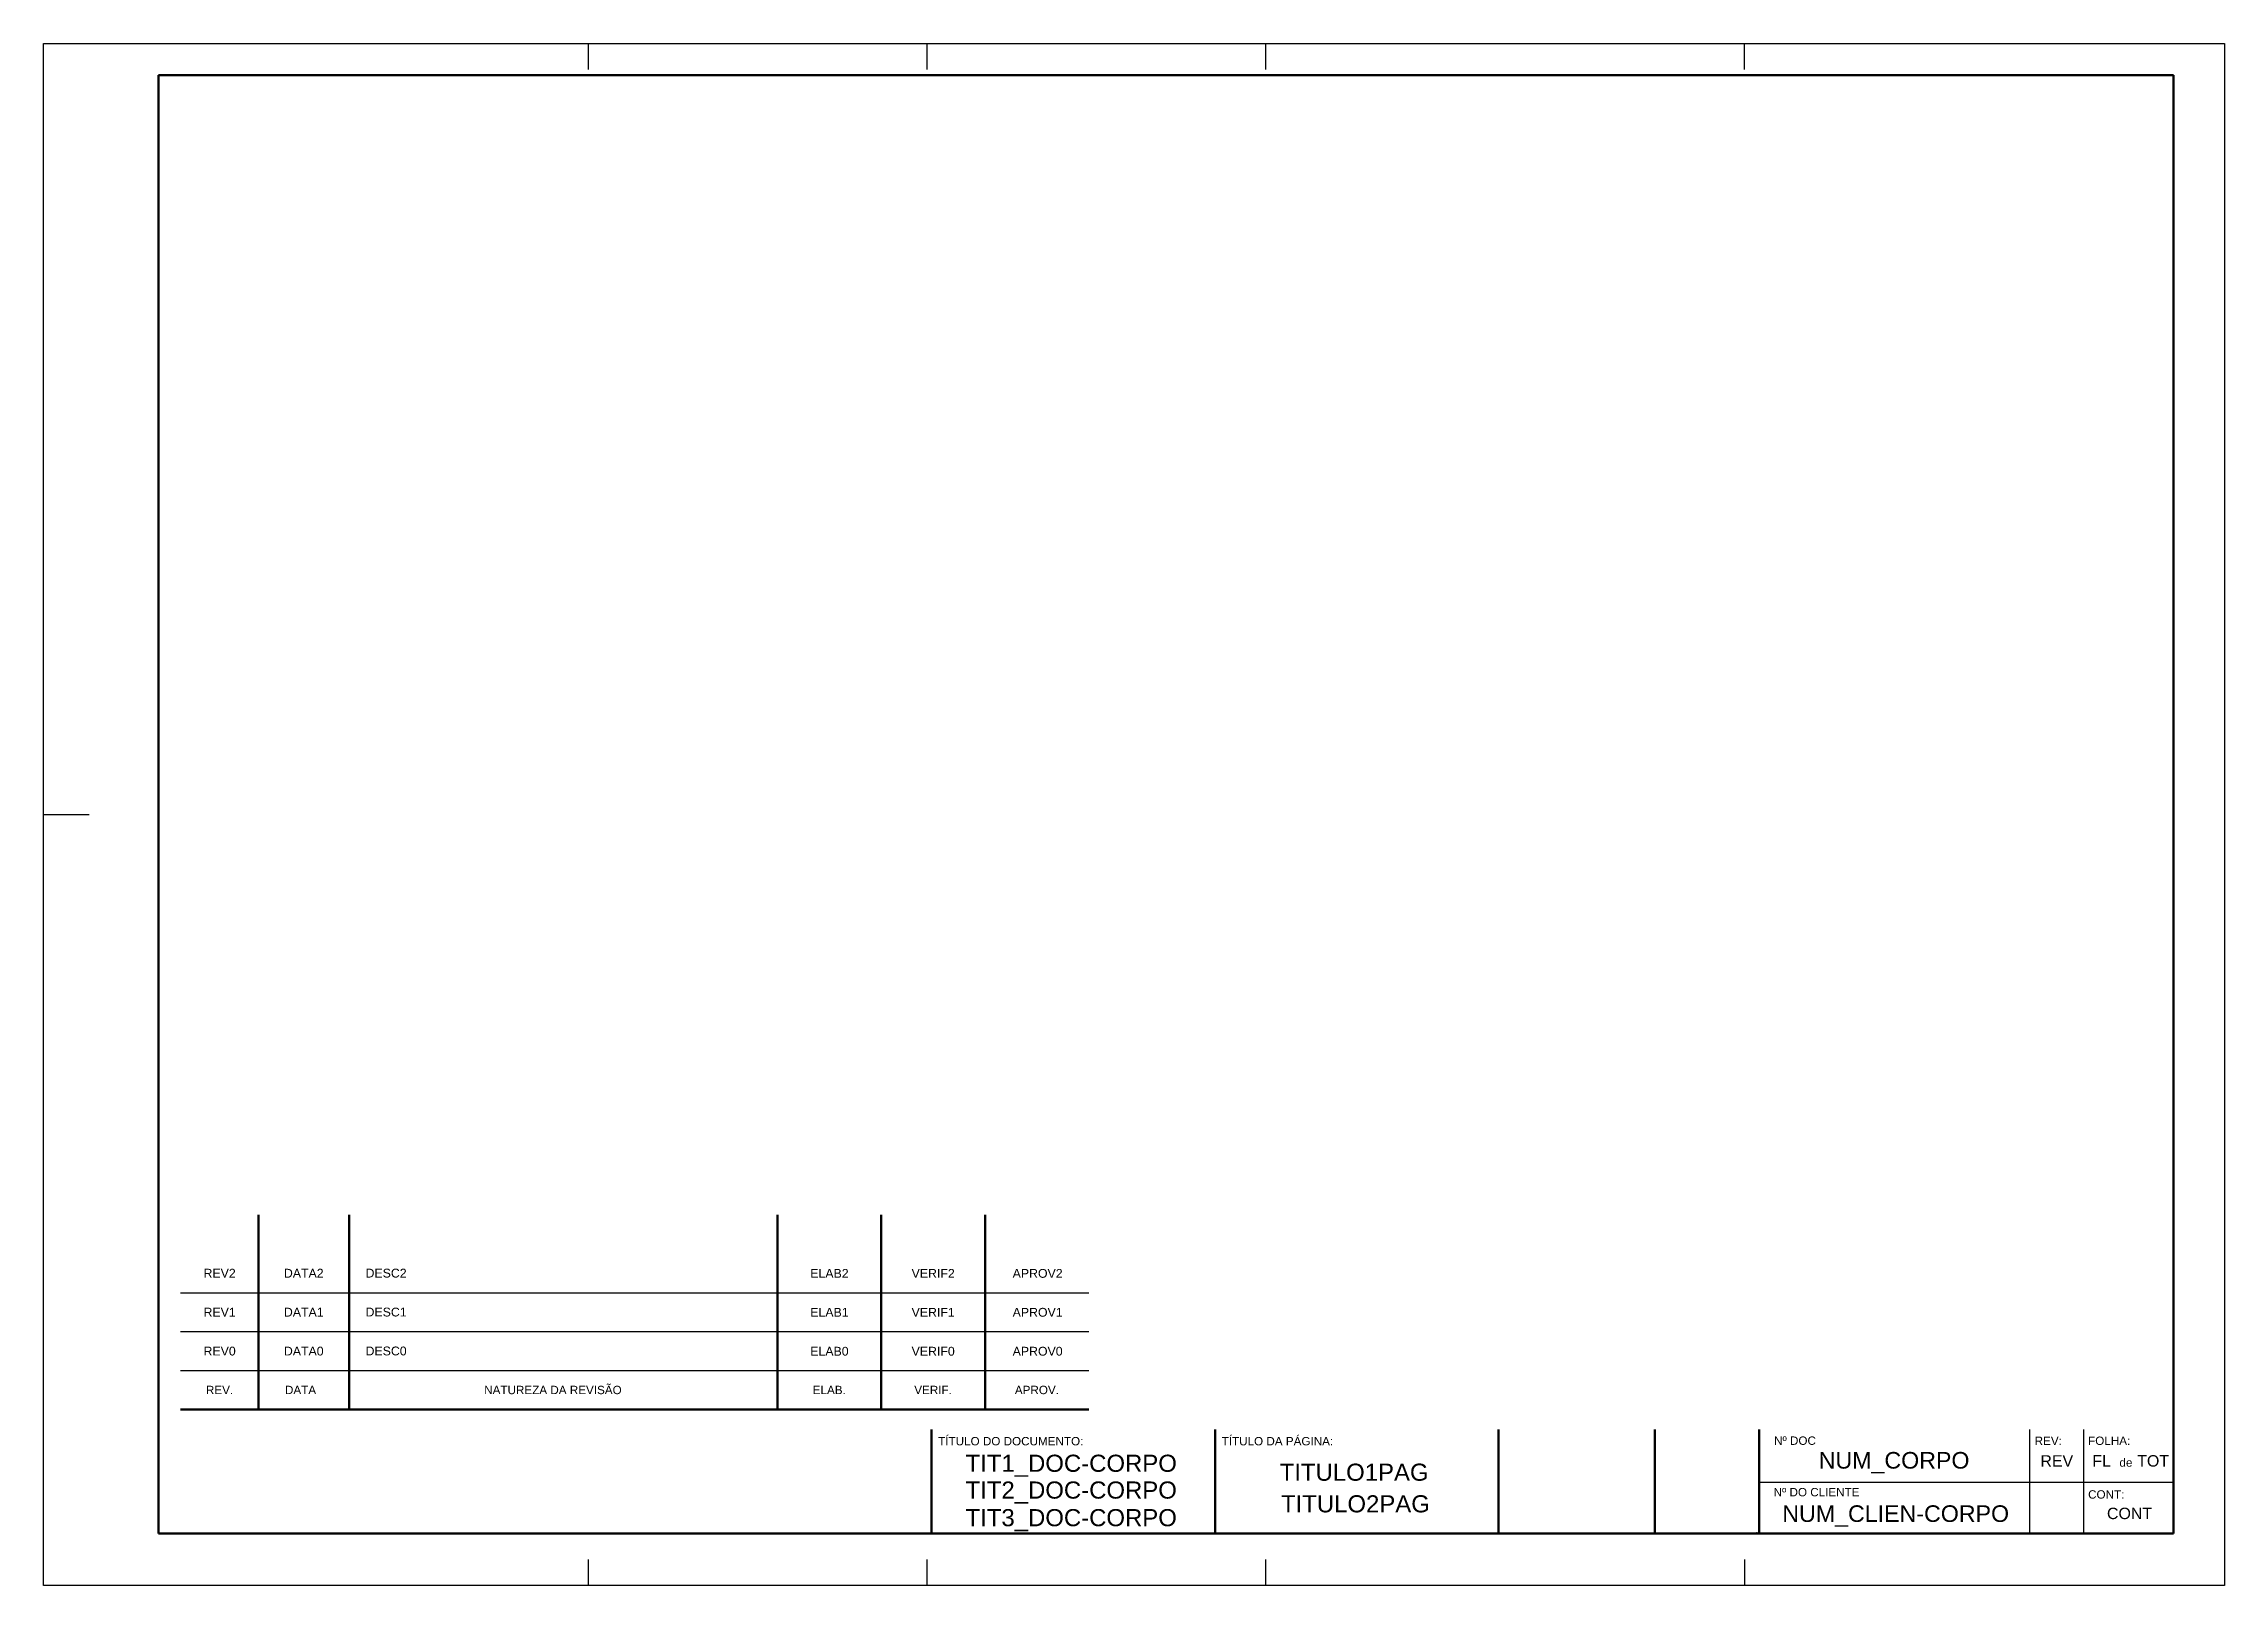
# Model space of a CAD drawing. Header units: metres. Extents: x 0 to 420, y 0 to 297.
import ezdxf
from ezdxf.enums import TextEntityAlignment as Align

# ---------------------------------------------------------------- set-up
doc = ezdxf.new("R2010")
doc.units = ezdxf.units.M
doc.header["$MEASUREMENT"] = 0
doc.layers.get('0').update_dxf_attribs({"lineweight": 0})
doc.layers.add('-1', color=7, linetype='Continuous')
doc.styles.add('Style-Arial', font='ARIAL.TTF')

msp = doc.modelspace()

# ---------------------------------------------------------------- linework, layer by layer
at = {"layer": '-1', "color": 62, "linetype": 'Continuous', "lineweight": 70}
for p, q in [((22.11, 290.94), (22.11, 10)), ((410.46, 290.94), (22.11, 290.94)), ((410.46, 10), (410.46, 290.94)), ((41.41, 33.88), (41.41, 71.38)), ((58.86, 33.88), (58.86, 71.38)), ((141.41, 33.88), (141.41, 71.38)), ((161.41, 33.88), (161.41, 71.38)), ((181.41, 33.88), (181.41, 71.38)), ((26.41, 33.88), (201.41, 33.88)), ((171.12, 30), (171.12, 10)), ((225.75, 30), (225.75, 10)), ((280.38, 30), (280.38, 10)), ((310.5, 30), (310.5, 10)), ((330.61, 30), (330.61, 10)), ((410.46, 10), (22.11, 10))]:
    msp.add_line(p, q, dxfattribs=at)
at = {"layer": '-1', "color": 30, "linetype": 'Continuous', "lineweight": 30}
for p, q in [((26.41, 56.38), (201.41, 56.38)), ((26.41, 48.88), (201.41, 48.88)), ((26.41, 41.38), (201.41, 41.38)), ((382.67, 30), (382.67, 10)), ((393.1, 30), (393.1, 10)), ((330.61, 19.86), (410.46, 19.86))]:
    msp.add_line(p, q, dxfattribs=at)
at = {"layer": '-1'}
for p in [(222.52, 10), (330.16, 10.1)]:
    msp.add_point(p, dxfattribs=at)
at = {"color": 30, "linetype": 'Continuous', "lineweight": 30}
for p, q in [((105, 292), (105, 297)), ((170.25, 292), (170.25, 297)), ((235.5, 292), (235.5, 297)), ((327.74, 292), (327.74, 297)), ((105, 0), (105, 5)), ((170.25, 0), (170.25, 5)), ((235.5, 0), (235.5, 5)), ((327.74, 5), (327.74, 0))]:
    msp.add_line(p, q, dxfattribs=at)
at = {"color": 30, "lineweight": -3}
msp.add_line((0, 148.5), (8.77, 148.5), dxfattribs=at)
at = {"color": 30, "linetype": 'Continuous', "lineweight": 30}
msp.add_lwpolyline([(0, 297), (420.24, 297), (420.24, 0), (0, 0)], close=True, dxfattribs=at)

# ---------------------------------------------------------------- texts
at = {"layer": '-1', "color": 2, "linetype": 'Continuous', "lineweight": -3, "style": 'Style-Arial'}
for s, p in [('REV.', (33.9, 37.64)), ('DATA', (49.51, 37.64)), ('NATUREZA DA REVISÃO', (98.15, 37.64)), ('ELAB.', (151.4, 37.64)), ('VERIF.', (171.4, 37.64)), ('APROV.', (191.41, 37.64)), ('de', (401.27, 23.66))]:
    msp.add_text(s, height=1.61, dxfattribs=at).set_placement(p, align=Align.MIDDLE_CENTER)
for s, p in [('TÍTULO DO DOCUMENTO:', (172.38, 28.58)), ('TÍTULO DA PÁGINA:', (227.01, 28.58)), ('Nº DOC', (333.46, 28.68)), ('REV:', (383.68, 28.64)), ('FOLHA:', (393.98, 28.66)), ('Nº DO CLIENTE', (333.37, 18.76)), ('CONT:', (393.98, 18.32))]:
    msp.add_text(s, height=1.61, dxfattribs=at).set_placement(p, align=Align.TOP_LEFT)
at = {"layer": '-1', "color": 2, "lineweight": -3, "style": 'Style-Arial'}
for tag, height, p in [('REV2', 1.7, (33.92, 60.13)), ('DATA2', 1.7, (50.13, 60.13)), ('ELAB2', 1.7, (151.43, 60.1)), ('VERIF2', 1.7, (171.42, 60.1)), ('APROV2', 1.7, (191.55, 60.1)), ('REV1', 1.7, (33.92, 52.63)), ('DATA1', 1.7, (50.13, 52.63)), ('ELAB1', 1.7, (151.43, 52.6)), ('VERIF1', 1.7, (171.42, 52.6)), ('APROV1', 1.7, (191.55, 52.6)), ('REV0', 1.7, (33.92, 45.13)), ('DATA0', 1.7, (50.13, 45.13)), ('ELAB0', 1.7, (151.43, 45.1)), ('VERIF0', 1.7, (171.42, 45.1)), ('APROV0', 1.7, (191.55, 45.1)), ('TIT1_DOC-CORPO', 3.3, (198.02, 23.52)), ('NUM_CORPO', 3.2, (356.59, 24.09)), ('TITULO1PAG', 3.3, (252.54, 21.8)), ('REV', 2.2, (387.94, 23.97)), ('FL', 2.2, (396.59, 23.98)), ('TOT', 2.2, (406.51, 23.98)), ('TIT2_DOC-CORPO', 3.3, (198.02, 18.36)), ('TITULO2PAG', 3.3, (252.79, 15.71)), ('TIT3_DOC-CORPO', 3.3, (198.02, 13.04)), ('NUM_CLIEN-CORPO', 3.2, (356.9, 13.82)), ('CONT', 2.2, (401.97, 13.86))]:
    msp.add_attdef(tag, text='', height=height, dxfattribs=at).set_placement(p, align=Align.MIDDLE_CENTER)
for tag, p in [('DESC2', (62.04, 60.15)), ('DESC1', (62.04, 52.65)), ('DESC0', (62.04, 45.15))]:
    msp.add_attdef(tag, text='', height=1.7, dxfattribs=at).set_placement(p, align=Align.MIDDLE_LEFT)

doc.saveas('drawing.dxf')
